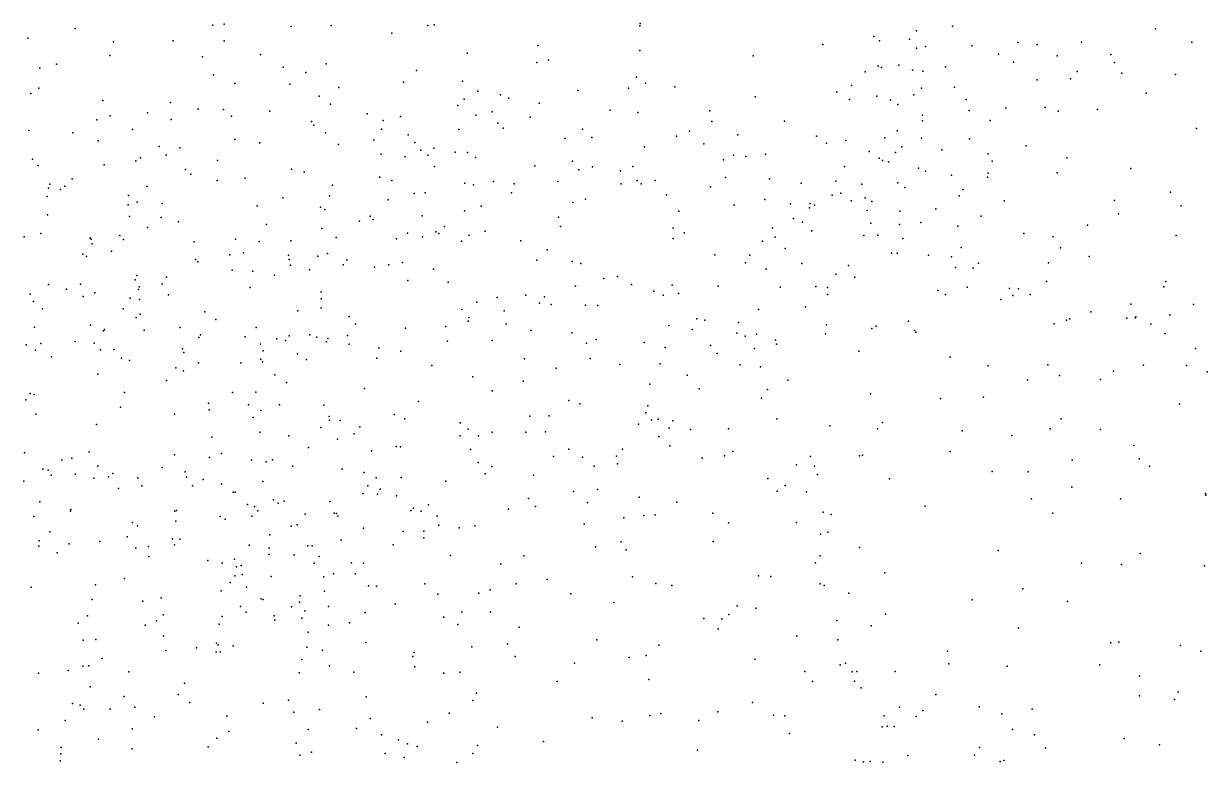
# Model space of a CAD drawing. Header units: metres. Extents: x -25 to 25, y -27.7 to 27.8.
# Drawn here: x 16.424 to 19.199, y -3.456 to -1.724 of the extents above; entities that cross this region are included whole.
import ezdxf

# ---------------------------------------------------------------- set-up
doc = ezdxf.new("R2010")
doc.units = ezdxf.units.M

msp = doc.modelspace()

# ---------------------------------------------------------------- linework, layer by layer
for p in [(16.5452, -1.7352, 10.4808), (16.8677, -1.7279, 11.0346), (16.8942, -1.7255, 10.7933), (17.0514, -1.731, 17.4884), (17.1449, -1.7284, 13.6697), (17.2873, -1.7465, -7.8237), (17.3718, -1.7283, -8.771), (17.3869, -1.7266, 14.0417), (17.869, -1.7288, 18.4889), (17.8696, -1.724, -7.8935), (18.5169, -1.7407, -1.3433), (18.6012, -1.7301, 10.8801), (19.0776, -1.7362, -2.3977), (16.4344, -1.7577, 10.3692), (16.6353, -1.7665, -16.1049), (16.775, -1.7639, 10.5094), (16.8941, -1.7639, -4.1054), (17.6297, -1.7749, 15.0697), (18.2975, -1.7727, -2.4831), (18.4174, -1.7543, -15.4874), (18.4306, -1.7642, -12.5941), (18.5006, -1.76, 9.4724), (18.7545, -1.7678, -0.1315), (18.8001, -1.7729, 11.3942), (18.9038, -1.7676, 11.6469), (19.1626, -1.7673, -12.3517), (16.6264, -1.7986, 13.0349), (16.8437, -1.8017, 11.2423), (16.9799, -1.7964, 17.106), (17.4638, -1.7929, 14.2983), (17.8686, -1.7868, -2.4311), (18.1345, -1.7991, -11.5242), (18.5173, -1.7813, 9.8069), (18.538, -1.7777, 10.5423), (18.647, -1.7763, 0.1891), (18.7089, -1.7955, 0.5158), (18.8464, -1.7997, -2.4488), (18.9726, -1.7966, -0.7132), (16.4621, -1.8286, 12.9027), (16.5016, -1.8193, 19.2115), (17.0325, -1.8261, -15.9143), (17.1337, -1.8185, -10.6611), (17.6275, -1.815, 16.1814), (17.6549, -1.8095, 18.0687), (18.4271, -1.8236, -12.9951), (18.4352, -1.8266, -10.462), (18.4753, -1.8212, -12.3259), (18.5853, -1.8249, 10.0759), (18.7441, -1.8143, -12.3158), (18.9812, -1.8154, -2.6163), (16.8696, -1.8442, 10.3943), (17.0856, -1.8385, 10.6585), (17.3453, -1.8339, 16.7626), (17.8606, -1.8496, -11.2987), (18.3968, -1.8371, -10.2224), (18.5079, -1.8331, -10.8079), (18.532, -1.8352, -11.0273), (18.7997, -1.856, -13.3682), (18.8778, -1.8536, -0.4825), (18.8939, -1.8359, 0.7958), (18.9985, -1.8401, -15.4309), (19.1238, -1.8429, 8.6816), (16.4602, -1.8756, 10.1915), (16.9195, -1.8646, -10.4415), (17.0484, -1.866, 13.6398), (17.1629, -1.8737, 10.8435), (17.3147, -1.8615, -10.8008), (17.4533, -1.8588, 16.6387), (17.4886, -1.8824, 15.8074), (17.7234, -1.881, 19.0659), (17.8417, -1.8752, 18.876), (17.8821, -1.8634, 18.6484), (17.951, -1.8721, -8.5808), (18.3302, -1.885, -12.7734), (18.3648, -1.8688, -9.4659), (18.5287, -1.8756, 9.6381), (18.6059, -1.8727, 9.1776), (16.4412, -1.8876, 9.864), (16.6097, -1.9043, 19.3124), (16.7683, -1.9086, -2.0534), (17.1173, -1.8938, 11.1095), (17.1434, -1.9124, 10.5205), (17.4573, -1.9011, -15.5152), (17.5421, -1.891, 14.6709), (17.5619, -1.8989, 17.9632), (17.6324, -1.9107, -2.3236), (18.1391, -1.8954, -11.7937), (18.36, -1.902, -9.6964), (18.4241, -1.8937, -1.74), (18.4563, -1.9025, -13.2088), (18.4735, -1.9139, -11.5177), (18.5109, -1.8907, -2.2535), (18.6331, -1.9017, -0.906), (19.0553, -1.8868, 11.8255), (16.6275, -1.9404, 9.9888), (16.7147, -1.9334, 10.1395), (16.8335, -1.9247, -9.7426), (16.8927, -1.9253, 13.4897), (16.9115, -1.9411, 10.2301), (17.0016, -1.9294, 17.2179), (17.2296, -1.9355, 11.0075), (17.4419, -1.9158, 15.6155), (17.4845, -1.9387, 16.5051), (17.5229, -1.9308, 15.2211), (17.7993, -1.9268, 18.3324), (17.8638, -1.932, -8.0358), (18.0327, -1.9283, -2.3546), (18.5312, -1.9385, -11.9818), (18.6407, -1.9279, -0.3611), (18.7268, -1.9225, -0.6734), (18.8186, -1.9205, 8.886), (18.849, -1.9294, -12.15), (18.9412, -1.9255, 11.6615), (16.596, -1.9496, -1.7947), (16.7704, -1.9484, -10.2612), (17.0988, -1.9532, 13.8281), (17.1044, -1.9619, 17.5032), (17.2674, -1.9507, 10.7004), (17.3078, -1.942, -8.78), (17.5357, -1.957, 16.1364), (17.5482, -1.9689, 15.0402), (17.6118, -1.9429, -11.0449), (18.037, -1.9531, -15.456), (18.2079, -1.953, -12.1443), (18.5308, -1.9522, 10.2379), (18.6897, -1.9509, 0.6657), (16.4364, -1.9745, -3.9263), (16.5394, -1.9803, 13.1268), (16.6796, -1.9722, 9.7049), (16.9192, -1.9955, 17.0362), (17.1317, -1.98, -9.4615), (17.2449, -1.9969, -15.7039), (17.2629, -1.9715, -9.2209), (17.3259, -1.9845, 14.2528), (17.4447, -1.972, 17.856), (17.6936, -1.9932, -7.3923), (17.7345, -1.9711, -15.4419), (17.7559, -1.9906, 11.5682), (17.9542, -1.9877, 11.4001), (17.985, -1.9759, 11.6601), (18.0987, -1.9846, 1.3592), (18.2825, -1.9878, -2.2874), (18.4425, -1.9919, 10.7355), (18.4716, -1.9751, -0.0613), (18.529, -1.9924, 0.4081), (18.6415, -1.9943, -11.7984), (19.1736, -1.97, -13.8099), (16.5992, -1.999, -9.9952), (16.7417, -2.0124, 9.868), (16.7906, -2.0149, 11.489), (16.9779, -2.0036, 11.41), (17.1623, -2.0075, 11.2754), (17.341, -2.0027, 10.9146), (17.3555, -2.0205, 16.573), (17.3856, -2.0162, 15.8644), (17.8794, -2.0125, 11.8126), (18.0188, -2.0061, -8.7533), (18.3062, -2.0043, 1.1624), (18.3511, -1.9982, 1.4724), (18.4065, -2.0238, -1.3162), (18.4828, -2.0126, -0.4885), (18.5767, -2.0195, 9.9232), (18.774, -2.0108, 11.43), (16.445, -2.0419, -4.1615), (16.6871, -2.0454, 19.4145), (16.6982, -2.0389, 9.4027), (16.7588, -2.0321, 9.577), (16.8788, -2.0446, 19.4538), (17.2626, -2.0301, -8.562), (17.3184, -2.0361, 10.5215), (17.372, -2.032, 15.4963), (17.4361, -2.0254, 15.3556), (17.4647, -2.0258, 14.6096), (17.4834, -2.0381, 19.2757), (17.7108, -2.0465, 18.2117), (18.0646, -2.043, -11.9867), (18.0881, -2.0323, 11.8081), (18.1167, -2.0351, -7.6049), (18.1629, -2.0304, -8.9231), (18.4299, -2.0394, 10.3777), (18.437, -2.0449, -9.9013), (18.4512, -2.0477, -2.0585), (18.4678, -2.0259, 10.9812), (18.6853, -2.0294, -11.5616), (18.6942, -2.0461, -10.9599), (18.8691, -2.0384, -13.6328), (16.4586, -2.0567, -0.5347), (16.6133, -2.0551, 13.2851), (16.8036, -2.0662, 13.5258), (16.8166, -2.0769, 16.7967), (17.0519, -2.0654, 16.7172), (17.0818, -2.0726, -15.8498), (17.3873, -2.0587, 11.07), (17.6226, -2.0571, 11.4659), (17.7256, -2.0669, -11.253), (17.7575, -2.0597, 11.2971), (17.8233, -2.0688, 18.7804), (17.852, -2.059, 1.3746), (18.348, -2.0587, -0.2498), (18.5219, -2.0627, 1.1563), (18.538, -2.0699, 11.1905), (18.5989, -2.0789, -10.3459), (18.685, -2.0746, -10.6837), (18.8469, -2.074, 0.9568), (19.0196, -2.064, 11.7342), (16.486, -2.1002, 0.0865), (16.5211, -2.1053, 9.1703), (16.5383, -2.0882, -0.2987), (16.7128, -2.1056, -16.0655), (16.8783, -2.092, 9.8123), (16.9436, -2.0863, 9.9881), (17.1486, -2.1027, 10.1873), (17.2592, -2.0843, 19.4009), (17.2872, -2.0916, -2.2573), (17.4586, -2.0982, 11.5213), (17.479, -2.1023, 14.867), (17.526, -2.0939, -2.2606), (17.5743, -2.0994, 11.2448), (17.6764, -2.094, 19.0766), (17.8248, -2.0994, 18.5556), (17.8625, -2.0916, 1.5931), (17.872, -2.0994, -11.6279), (17.9049, -2.0921, -8.5923), (18.0345, -2.107, 11.9627), (18.0698, -2.0846, 11.2403), (18.1727, -2.0878, 1.7466), (18.2471, -2.0984, 11.8115), (18.3278, -2.0934, -0.6439), (18.3892, -2.1004, -1.5169), (18.4731, -2.0973, 10.1469), (18.4901, -2.1083, 1.6641), (18.6835, -2.0837, 9.1908), (16.4792, -2.1293, 16.625), (16.4826, -2.1094, 13.2154), (16.5111, -2.1131, 16.4178), (16.6699, -2.1271, 16.683), (17.0318, -2.1324, 17.3535), (17.1412, -2.1279, 16.5893), (17.3398, -2.1226, 16.3904), (17.3657, -2.1206, 16.1451), (17.5679, -2.121, 11.7745), (17.7415, -2.1352, 18.3455), (17.9308, -2.1252, 11.1252), (18.3195, -2.1263, 10.4517), (18.3399, -2.1218, 10.9373), (18.3965, -2.1322, 11.2168), (18.617, -2.1274, 0.9674), (18.6256, -2.1126, -15.4607), (19.1124, -2.1191, 11.8583), (16.6695, -2.1487, 13.4645), (16.6904, -2.1423, -9.7765), (16.7494, -2.1459, 9.2156), (16.9716, -2.1512, -9.5585), (17.1205, -2.1541, 14.1858), (17.1306, -2.1597, 19.4484), (17.279, -2.1371, 17.73), (17.4578, -2.1627, 10.5803), (17.4968, -2.1519, 10.738), (17.7117, -2.1436, 11.0849), (17.9601, -2.1634, -2.2374), (18.0897, -2.1495, -7.4041), (18.1615, -2.1365, -12.5983), (18.2214, -2.1467, -13.0648), (18.2661, -2.1557, 10.5939), (18.2682, -2.1454, 11.1005), (18.2781, -2.1498, -0.0175), (18.3637, -2.1392, -13.5368), (18.4011, -2.1624, 11.7024), (18.4123, -2.1407, 0.3122), (18.4782, -2.1634, 0.7883), (18.562, -2.1582, 11.3595), (18.7226, -2.1396, 11.5013), (18.9809, -2.1389, -11.6225), (19.1371, -2.1513, -14.0313), (16.4804, -2.1725, 16.2026), (16.6723, -2.1763, 11.5723), (16.7466, -2.1788, 16.4781), (16.7871, -2.1884, 19.4691), (17.2115, -2.1871, 14.3985), (17.2366, -2.1754, 15.5174), (17.2438, -2.183, -7.6303), (17.3582, -2.1749, 11.6349), (17.6783, -2.1775, 1.3037), (18.2287, -2.1806, 0.8106), (18.2497, -2.1896, -1.0417), (18.5269, -2.1904, 9.8998), (18.669, -2.1756, 9.4086), (18.9907, -2.1703, 8.9013), (16.4647, -2.216, 15.6708), (16.7144, -2.2021, 13.6137), (16.9935, -2.1949, 14.069), (17.1235, -2.2047, 15.7896), (17.3239, -2.2152, 15.3468), (17.3903, -2.2123, 17.8806), (17.3975, -2.2164, 14.7551), (17.411, -2.1995, 10.4073), (17.5059, -2.2102, 18.0016), (17.6827, -2.2, 1.5292), (17.9469, -2.2032, 12.1231), (17.9729, -2.2142, -15.3445), (18.1796, -2.2027, -0.2337), (18.2719, -2.2097, 12.1552), (18.4104, -2.1918, -1.8515), (18.4776, -2.1951, -9.6898), (18.614, -2.1991, 9.6652), (18.7685, -2.2161, -10.3889), (18.9176, -2.1963, 11.6572), (16.426, -2.2238, -1.0709), (16.5802, -2.2265, -0.642), (16.5828, -2.2293, 16.8122), (16.5854, -2.2405, -1.354), (16.6502, -2.2204, 16.2853), (16.6583, -2.2304, 9.0235), (16.824, -2.2357, 13.8838), (16.9207, -2.2297, 16.3933), (16.9768, -2.2349, -2.0563), (17.0504, -2.233, 9.7526), (17.1566, -2.2257, 16.1753), (17.2982, -2.2287, 14.5651), (17.3591, -2.224, -15.4591), (17.4504, -2.2344, 19.2729), (17.4685, -2.2199, -10.8845), (17.5896, -2.2335, 19.1524), (17.9465, -2.228, 10.9412), (18.1565, -2.2341, 1.9229), (18.1859, -2.2246, -15.3699), (18.3935, -2.2206, 10.0682), (18.4263, -2.2202, -13.7566), (18.4854, -2.2274, -9.4722), (18.837, -2.2239, -10.6405), (19.1253, -2.2205, 1.1667), (16.5635, -2.2648, 0.2209), (16.572, -2.2696, 13.5211), (16.6307, -2.2578, 15.8484), (16.9077, -2.266, 15.828), (16.9394, -2.2617, 16.1847), (17.0453, -2.2671, 9.4492), (17.1142, -2.2692, -8.2697), (17.1365, -2.2626, 17.616), (17.6511, -2.2541, 18.2274), (18.0442, -2.2661, 10.7801), (18.1262, -2.2671, -0.5875), (18.2089, -2.2515, 10.3275), (18.4583, -2.2623, 12.2721), (18.4719, -2.2623, 11.9649), (18.5451, -2.2665, 11.6486), (18.5991, -2.2706, 12.3782), (18.6221, -2.2487, -13.8531), (18.8542, -2.2496, -11.015), (18.9218, -2.2702, 1.2803), (16.8269, -2.2772, -10.2276), (16.8326, -2.2821, 11.6294), (16.9132, -2.302, 17.1649), (17.0467, -2.2769, 15.603), (17.0501, -2.2905, 14.3721), (17.0947, -2.3009, -15.7265), (17.173, -2.2897, -7.8076), (17.1816, -2.2781, -8.8127), (17.2467, -2.2953, 17.7607), (17.2807, -2.2894, -10.7263), (17.312, -2.284, 19.3806), (17.3854, -2.2996, 15.0342), (17.6276, -2.2783, 12.0623), (17.7101, -2.2818, -11.2708), (17.73, -2.2865, -7.3593), (18.1163, -2.2851, 10.491), (18.1651, -2.2995, 12.3366), (18.2482, -2.286, 0.1859), (18.3574, -2.2914, 12.4848), (18.6083, -2.2961, 12.1388), (18.65, -2.2974, 12.5971), (18.6621, -2.2858, 9.5472), (18.8265, -2.2847, 9.1907), (16.6858, -2.3246, 8.8869), (16.6901, -2.3145, 15.6149), (16.7596, -2.3188, -9.649), (16.9615, -2.3047, 9.1878), (17.012, -2.3141, 17.3836), (17.3249, -2.3264, 10.0919), (17.784, -2.3214, 10.7555), (17.8161, -2.3169, 12.2094), (18.3279, -2.3117, 0.5202), (18.3727, -2.3181, 12.6974), (18.8214, -2.3283, 11.6218), (19.1013, -2.3286, -14.142), (16.483, -2.3354, 8.7729), (16.5248, -2.3466, 15.4324), (16.5579, -2.3352, 11.6028), (16.5909, -2.3552, -0.9229), (16.6933, -2.3473, -9.9615), (16.6948, -2.3408, 13.8771), (16.7488, -2.3341, -0.2605), (16.9554, -2.343, -1.7779), (17.1215, -2.3531, 14.5369), (17.4194, -2.3305, -7.4002), (17.7182, -2.3395, 18.6569), (17.8488, -2.3353, 1.9519), (17.9013, -2.3511, -8.0119), (17.9447, -2.3371, -12.0772), (17.9596, -2.3567, -2.1022), (18.0521, -2.3397, -12.3253), (18.1974, -2.3418, 12.5732), (18.2809, -2.3402, 10.0243), (18.3083, -2.3425, -2.0273), (18.5674, -2.35, 12.8569), (18.6361, -2.3419, 11.8098), (18.7348, -2.3449, 9.3781), (18.7561, -2.3457, 12.757), (19.0968, -2.3414, 11.8699), (16.4398, -2.3581, 13.4947), (16.4477, -2.3753, 19.4121), (16.564, -2.3634, 8.5451), (16.6738, -2.3674, 8.4244), (16.6958, -2.3708, 8.642), (16.7642, -2.36, 14.1944), (17.1216, -2.3693, 15.4027), (17.4863, -2.3774, 18.0894), (17.5343, -2.3663, 1.3319), (17.6013, -2.3604, -11.0825), (17.6333, -2.3791, 1.9222), (17.6453, -2.3642, 18.9776), (17.6606, -2.3822, 12.1942), (17.7415, -2.3843, 0.8619), (17.7702, -2.3845, -15.2026), (17.9236, -2.3605, 12.3391), (18.3084, -2.3593, -1.5911), (18.585, -2.3587, 9.6902), (18.7144, -2.371, 1.7755), (18.7431, -2.3611, -15.3311), (18.7836, -2.3588, 12.0229), (19.0197, -2.3816, -10.5538), (19.1666, -2.3825, 1.3084), (16.4684, -2.3925, 8.3437), (16.6573, -2.393, 16.966), (16.6879, -2.4127, 11.6818), (16.6972, -2.4052, -1.2261), (16.8494, -2.3999, 14.3754), (17.0669, -2.3975, -8.559), (17.1219, -2.3901, 9.379), (17.1872, -2.4108, -15.5377), (17.4512, -2.3944, 12.0334), (17.4679, -2.4132, 1.7913), (17.5509, -2.397, 10.2123), (18.1465, -2.394, -13.7728), (18.2571, -2.3882, 12.7858), (18.9254, -2.3994, 12.1054), (19.031, -2.4114, -11.186), (19.1112, -2.4069, 12.0468), (16.4501, -2.4359, 16.9021), (16.581, -2.4309, 8.1843), (16.791, -2.4367, 8.2472), (16.8748, -2.4174, 8.4945), (16.9694, -2.4362, 9.0249), (17.2023, -2.4287, 9.6083), (17.3197, -2.4382, 11.9401), (17.4136, -2.4341, 19.2458), (17.4663, -2.4216, 10.0632), (17.5553, -2.4284, 1.1079), (17.9369, -2.432, 10.3201), (17.9909, -2.441, 2.0876), (18.0021, -2.4161, -7.5029), (18.021, -2.419, -0.1902), (18.0996, -2.4245, -1.213), (18.3064, -2.4301, 9.8437), (18.4123, -2.4387, 2.0308), (18.4228, -2.4336, -9.074), (18.4986, -2.4217, -15.2865), (18.8395, -2.4276, 12.9023), (18.8687, -2.4195, -10.1396), (18.8766, -2.4158, 11.8014), (19.01, -2.4147, 12.651), (19.0298, -2.4136, -10.7695), (19.0661, -2.4283, 12.4847), (16.6118, -2.4443, 19.4669), (16.6143, -2.4413, 14.3034), (16.7071, -2.4428, 15.4032), (16.8352, -2.4599, -1.3886), (16.8389, -2.454, 17.1987), (16.944, -2.4584, 14.5785), (17.0175, -2.463, 19.4835), (17.0382, -2.4671, -8.2049), (17.0469, -2.4561, 17.5716), (17.0955, -2.4536, 14.6809), (17.1116, -2.4592, 9.2163), (17.1377, -2.4621, 17.7159), (17.1837, -2.4555, 15.1535), (17.418, -2.4685, 2.0852), (17.5224, -2.4666, 12.1727), (17.6134, -2.4434, 18.3899), (17.7091, -2.449, 2.1125), (17.7665, -2.4648, 10.2027), (18.0957, -2.4494, -12.5877), (18.1155, -2.4567, -8.74), (18.1422, -2.4524, -15.1984), (18.1868, -2.4664, 0.3631), (18.3041, -2.4516, -1.8038), (18.5125, -2.4432, 12.9868), (18.5156, -2.4473, -14.0522), (19.1001, -2.4505, 8.9439), (16.4305, -2.4773, 14.8847), (16.4521, -2.4896, 13.769), (16.4651, -2.4737, 11.6155), (16.5451, -2.4691, 15.2483), (16.59, -2.4734, 14.4879), (16.6042, -2.4887, 14.6489), (16.6355, -2.488, 0.317), (16.7966, -2.4864, -0.5683), (16.7999, -2.4951, -10.1123), (16.9798, -2.4752, 15.3418), (16.9857, -2.491, -10.4721), (17.1343, -2.4699, 11.8206), (17.1875, -2.4756, 14.9579), (17.2573, -2.4842, -15.3059), (17.3085, -2.492, -2.1828), (17.7439, -2.4734, 12.3685), (17.8789, -2.4713, 12.479), (17.9277, -2.483, 10.0976), (18.0344, -2.4788, -7.8838), (18.1375, -2.4855, 12.8276), (18.1889, -2.4758, -14.0112), (18.3821, -2.4923, 9.7181), (19.1707, -2.4859, 12.2559), (16.4896, -2.5051, 14.0295), (16.654, -2.5082, -15.8802), (16.6726, -2.5142, 17.0738), (16.834, -2.5196, 11.7645), (16.9335, -2.5195, 17.4076), (16.9806, -2.5106, 8.8024), (16.9841, -2.5173, -9.2223), (17.066, -2.4983, -1.9725), (17.0872, -2.5118, -7.7499), (17.252, -2.5086, 17.8852), (17.5984, -2.5099, 9.9473), (17.7525, -2.5093, 10.0197), (17.8215, -2.5235, -11.935), (17.9165, -2.5216, 9.923), (18.0499, -2.4977, 0.0243), (18.1036, -2.5237, 9.8217), (18.5957, -2.5063, -9.4836), (18.8245, -2.5237, 9.2965), (16.598, -2.5459, 14.8354), (16.7813, -2.531, -0.7773), (16.7989, -2.5379, 19.4884), (17.0128, -2.5478, 14.8247), (17.3808, -2.5255, -10.9164), (17.477, -2.552, 9.756), (17.6725, -2.532, -2.0767), (17.9795, -2.5479, -8.3828), (18.1517, -2.5286, -12.9039), (18.685, -2.5264, 9.4641), (18.8521, -2.5492, -9.9722), (18.9791, -2.5391, -15.1219), (19.049, -2.5247, -14.2686), (19.1496, -2.5254, -11.0142), (19.1987, -2.5404, 12.7314), (16.7596, -2.5608, 15.1975), (17.0408, -2.5652, 15.0772), (17.2231, -2.5794, 9.3296), (17.5955, -2.5625, 18.5554), (17.8924, -2.5696, 12.6548), (18.2155, -2.5603, 9.667), (18.7772, -2.5594, 1.8487), (18.9487, -2.5582, 1.6554), (16.4293, -2.606, 7.9797), (16.4397, -2.5912, -15.842), (16.4494, -2.5937, 17.0288), (16.6611, -2.5887, 15.0075), (16.9143, -2.5889, -15.6453), (16.9688, -2.5878, 8.1273), (17.5226, -2.5846, -7.3072), (18.0077, -2.5801, -8.1459), (18.1541, -2.6022, -13.4452), (18.1677, -2.5819, -1.6179), (18.4095, -2.5922, 9.5807), (18.5731, -2.6028, -15.1259), (18.6739, -2.6001, 13.1437), (16.6511, -2.623, 7.9243), (16.8576, -2.614, -0.243), (16.8591, -2.6297, -9.3776), (16.9513, -2.6179, 19.4538), (16.9805, -2.6308, -8.4382), (17.024, -2.6175, -1.5767), (17.1281, -2.6182, 8.344), (17.3499, -2.6099, 19.2403), (17.7024, -2.6078, 0.7733), (17.7281, -2.6151, -11.7651), (17.8873, -2.6199, 0.627), (19.1334, -2.6163, -10.1719), (16.4531, -2.6399, 14.1127), (16.778, -2.6394, -9.7151), (16.9627, -2.6478, 11.868), (17.1404, -2.6452, 8.9346), (17.1414, -2.6534, -10.78), (17.166, -2.6546, -7.4356), (17.293, -2.6405, 2.3263), (17.3175, -2.651, 9.4502), (17.4477, -2.6599, 19.0877), (17.6105, -2.644, 12.4495), (17.656, -2.6435, -11.4027), (17.8658, -2.663, -7.4713), (17.8827, -2.6363, -12.1945), (17.8963, -2.6527, -0.9434), (17.9119, -2.6516, -0.6829), (17.9463, -2.6552, -0.0882), (18.1897, -2.6508, -7.8187), (18.4377, -2.6596, 2.1003), (18.856, -2.6507, -14.3234), (16.5951, -2.6641, 11.7493), (16.9781, -2.6816, -15.4415), (17.0459, -2.6906, -7.6061), (17.1209, -2.6709, 8.1842), (17.1988, -2.6856, 8.6495), (17.2122, -2.6691, 9.1859), (17.4479, -2.6906, -2.0893), (17.466, -2.6746, 12.3357), (17.4903, -2.6908, 18.4927), (17.5224, -2.6821, 18.6564), (17.6018, -2.6822, 2.4624), (17.6479, -2.6814, 9.5418), (17.9375, -2.6727, 9.5507), (17.9872, -2.6753, -1.5376), (18.0767, -2.6738, 2.2689), (18.3142, -2.6668, -15.0021), (18.4254, -2.6744, 13.1881), (18.6244, -2.6784, -14.3135), (18.7409, -2.6896, -14.9961), (18.8307, -2.674, 9.2388), (18.9484, -2.676, -14.9347), (16.8656, -2.6939, -1.1133), (17.0923, -2.7176, 17.8296), (17.1597, -2.6986, 12.019), (17.2976, -2.7155, 1.2829), (17.3074, -2.7165, -10.9759), (17.9135, -2.6917, -0.4649), (17.9387, -2.7137, 0.1706), (19.0265, -2.7129, -14.6341), (16.4264, -2.7304, 14.2359), (16.5376, -2.7428, 14.0352), (16.5781, -2.7283, 17.2199), (16.7777, -2.7347, 0.2933), (16.8603, -2.7413, 17.4909), (16.888, -2.732, -0.8062), (17.2401, -2.7253, 8.3863), (17.4716, -2.7222, 18.9456), (17.6664, -2.7387, -7.3332), (17.7019, -2.7218, -1.3722), (17.7342, -2.7402, -1.1525), (17.8136, -2.7381, 9.4543), (17.8279, -2.7218, -1.7251), (18.0146, -2.743, -12.4619), (18.0671, -2.7375, 13.0244), (18.0869, -2.7272, 9.4632), (18.2689, -2.7387, -14.1438), (18.3831, -2.7372, 9.4318), (18.3905, -2.736, -8.8385), (18.5957, -2.7273, 13.2492), (19.0388, -2.7443, 13.1777), (16.4692, -2.7686, 12.9463), (16.482, -2.7708, 0.5829), (16.5141, -2.7477, 7.8479), (16.5982, -2.7618, 12.8603), (16.7492, -2.7648, 7.8465), (16.9581, -2.7475, 1.9993), (16.9926, -2.7518, -10.6548), (17.0073, -2.7465, -8.2588), (17.0551, -2.7614, 8.0226), (17.1706, -2.7687, -1.4833), (17.4896, -2.7529, 0.9426), (17.5217, -2.7623, -1.5852), (17.7614, -2.7615, 12.7377), (17.8159, -2.7559, -15.0177), (18.2355, -2.7588, -13.2353), (18.2781, -2.7617, -8.5905), (18.8818, -2.7476, 1.8313), (19.0635, -2.7615, 1.68), (16.4245, -2.7965, -4.4434), (16.4888, -2.7827, 12.6335), (16.5451, -2.7802, 13.8018), (16.589, -2.7896, -15.5392), (16.623, -2.787, 14.2748), (16.6334, -2.7787, 19.3764), (16.6921, -2.7886, 12.577), (16.8032, -2.7749, 12.7713), (16.8062, -2.7872, 11.9058), (16.8448, -2.7925, -10.1132), (16.9847, -2.7976, 11.9753), (17.2228, -2.7767, 12.1511), (17.2509, -2.7889, 19.2102), (17.3093, -2.7882, 18.2672), (17.4136, -2.7964, 12.4358), (17.5062, -2.7798, 9.4126), (17.6192, -2.7825, -1.7823), (18.1689, -2.7907, -13.7122), (18.2852, -2.7809, -8.0206), (18.4535, -2.7911, -14.7151), (18.6947, -2.7744, -14.5357), (18.779, -2.775, -14.774), (16.6464, -2.8139, 17.3302), (16.7015, -2.8074, 14.0503), (16.8198, -2.8078, 12.9786), (16.8883, -2.8029, 0.0704), (16.9154, -2.8229, 17.6231), (16.9203, -2.8224, 1.6888), (17.2191, -2.8256, 2.5122), (17.2311, -2.8081, 8.9179), (17.2535, -2.827, 8.2697), (17.2604, -2.8154, 9.1352), (17.7129, -2.821, -11.8885), (17.7691, -2.8163, 0.5054), (18.1905, -2.8201, -13.9658), (18.209, -2.8073, -13.5022), (18.259, -2.8218, 9.3649), (18.8815, -2.8109, 13.2582), (19.1948, -2.8257, 13.3038), (19.1954, -2.8295, 8.8263), (16.4626, -2.8452, 13.53), (16.9489, -2.8518, -9.4643), (16.9656, -2.8563, -0.2016), (17.0097, -2.8402, -8.0579), (17.0207, -2.8481, 12.5266), (17.0353, -2.8435, 12.8266), (17.1423, -2.8441, -1.1886), (17.298, -2.8314, -7.2716), (17.3731, -2.8522, -1.7716), (17.6079, -2.8377, 12.6711), (17.624, -2.8562, 2.6384), (17.7461, -2.8471, 9.3402), (17.8673, -2.8343, -0.2607), (17.9555, -2.8464, 12.9966), (18.5375, -2.8558, 2.0919), (18.7867, -2.838, -9.7024), (18.9955, -2.8383, -9.9309), (16.4487, -2.8796, -15.2502), (16.5339, -2.8668, 11.8724), (16.5351, -2.863, 12.3964), (16.7785, -2.8668, 14.203), (16.7823, -2.8654, 12.3853), (16.8851, -2.8798, 13.1345), (16.9595, -2.8791, 2.3625), (16.973, -2.8662, -0.6113), (17.084, -2.874, -15.1001), (17.1521, -2.8715, 12.4487), (17.1578, -2.8728, -10.9718), (17.1606, -2.8791, 12.2857), (17.3318, -2.8654, 18.9649), (17.3382, -2.8599, 18.5144), (17.3565, -2.8669, 18.7709), (17.3936, -2.8792, -11.1736), (17.5609, -2.8624, -15.1605), (17.8313, -2.883, 2.609), (17.8783, -2.8772, -7.4645), (17.9047, -2.8754, 9.3151), (18.0396, -2.8718, -14.9652), (18.2982, -2.8692, -8.3827), (18.3168, -2.8751, -14.5194), (18.8363, -2.872, 9.1604), (16.6797, -2.8941, 13.5705), (16.6914, -2.9017, 13.4067), (16.7809, -2.8906, 13.8112), (16.897, -2.8856, 7.8347), (17.0514, -2.9025, 17.9332), (17.0658, -2.899, -0.9498), (17.2209, -2.9068, 19.1006), (17.3976, -2.8996, 0.8138), (17.4451, -2.9059, 12.5961), (17.4821, -2.9015, -0.8671), (17.7383, -2.8976, -0.8005), (18.0761, -2.8945, 9.3029), (18.2357, -2.8934, -14.7765), (16.4611, -2.9369, 17.3184), (16.4855, -2.9155, 19.2751), (16.603, -2.9385, -4.7382), (16.6671, -2.9276, -15.1552), (16.7731, -2.9318, 14.4111), (16.7903, -2.9326, 1.865), (17.0015, -2.9229, 1.4078), (17.1684, -2.9354, 12.9128), (17.3137, -2.9145, 8.833), (17.3624, -2.93, 8.3934), (17.3627, -2.9143, 8.6202), (17.8246, -2.9393, -0.5144), (18.0407, -2.9382, 2.5377), (18.2917, -2.9207, 2.2725), (18.3094, -2.9162, -7.7272), (16.4604, -2.9494, 12.0151), (16.5027, -2.9652, 14.661), (16.5315, -2.9435, 12.2173), (16.6871, -2.954, 7.747), (16.7171, -2.9496, 17.5062), (16.7782, -2.9463, 12.2265), (16.953, -2.9469, 12.0439), (16.9995, -2.9542, 12.2227), (17.0903, -2.9481, 19.1769), (17.1005, -2.9486, 7.9393), (17.2904, -2.946, 9.0577), (17.765, -2.9508, 0.008), (17.8363, -2.9577, 12.9598), (18.3834, -2.952, -8.6712), (18.7087, -2.9593, 13.3088), (19.041, -2.9662, 13.34), (16.7179, -2.9733, 12.0493), (16.8565, -2.9832, 17.6839), (16.8898, -2.9893, 0.4307), (16.9187, -2.9798, 14.148), (16.9339, -2.9946, 13.9268), (17, -2.9691, 13.1981), (17.0585, -2.9693, -8.3381), (17.1055, -2.9888, -8.5621), (17.1169, -2.9731, 18.22), (17.1927, -2.9883, 18.5076), (17.221, -2.9889, 18.7326), (17.4246, -2.9714, 12.7582), (17.5427, -2.9911, -11.386), (17.5971, -2.9717, 0.1403), (18.2804, -2.9885, -12.9548), (18.2914, -2.9715, -14.0892), (18.9035, -2.9893, 1.8951), (18.9976, -2.9925, 8.9794), (19.1921, -2.9956, 8.8082), (16.9192, -3.0188, 19.1544), (16.9235, -2.9975, 13.3561), (16.9369, -3.0156, 13.7709), (17.0047, -3.0201, -7.5049), (17.1277, -3.0213, -9.0667), (17.1505, -3.0138, 13.0569), (17.2013, -3.0137, 0.9728), (17.8511, -3.0212, -12.1355), (18.147, -3.019, -7.6063), (18.1759, -3.02, 13.2165), (18.4428, -3.0121, -8.9235), (16.442, -3.045, 14.9355), (16.5929, -3.0396, -14.9775), (16.6612, -3.025, 14.6651), (16.9085, -3.0343, -10.1708), (16.9464, -3.0454, 17.9101), (17.2324, -3.0422, 0.1045), (17.2515, -3.043, 8.0593), (17.3646, -3.0374, 8.2766), (17.5784, -3.0373, 9.1742), (17.6511, -3.0276, 12.861), (17.9062, -3.037, 9.1897), (17.9435, -3.0415, -15.2411), (18.2913, -3.0372, -13.746), (18.3004, -3.0411, -13.4639), (18.7666, -3.049, -9.6476), (16.5848, -3.074, 19.1276), (16.704, -3.0785, 17.6096), (16.7468, -3.0702, -4.8749), (16.8872, -3.0539, -10.7151), (16.9813, -3.0727, 18.0888), (16.9862, -3.0746, 13.5794), (17.0724, -3.0659, 0.6585), (17.1299, -3.0547, -0.4068), (17.3955, -3.0614, 8.8069), (17.4909, -3.0593, 2.834), (17.5178, -3.0518, -0.6025), (17.7072, -3.0607, -7.2222), (18.3581, -3.0596, 9.2204), (18.6478, -3.0748, 9.1655), (18.871, -3.0793, 9.0645), (16.9328, -3.0903, 14.4284), (16.9456, -3.1036, 2.6513), (17.0522, -3.0916, 18.5418), (17.0707, -3.0808, 18.9047), (17.0831, -3.1005, -15.1962), (17.1393, -3.0907, 13.2233), (17.2252, -3.1048, -7.265), (17.2953, -3.085, -0.2408), (17.4512, -3.1036, 9.0703), (17.5188, -3.1033, -0.2403), (17.8078, -3.0814, 2.9326), (18.0968, -3.0893, 3.0163), (18.1405, -3.0949, 2.738), (16.5524, -3.1299, 17.5426), (16.5738, -3.1129, -4.5356), (16.7093, -3.1344, 0.8638), (16.736, -3.1244, 2.5055), (16.7518, -3.1103, 19.007), (16.8823, -3.1322, 18.8902), (16.8895, -3.1141, -15.0451), (17.0115, -3.1128, 18.7256), (17.0132, -3.1231, 1.0431), (17.0763, -3.1181, 13.4081), (17.1393, -3.1346, -9.6347), (17.1884, -3.1286, 2.8013), (17.4094, -3.116, 12.8929), (17.4424, -3.1328, 8.4416), (18.0186, -3.119, 13.1295), (18.0606, -3.1195, -12.4444), (18.0775, -3.1094, 3.2475), (18.3305, -3.1235, -13.9381), (18.4442, -3.1084, -7.9283), (16.7519, -3.1598, 17.7554), (17.0911, -3.151, 13.9614), (17.5855, -3.1394, 3.0397), (18.0523, -3.1429, -7.4515), (18.2367, -3.1605, 3.3747), (18.4111, -3.1364, 2.2677), (18.7562, -3.1415, 13.3593), (16.5639, -3.1697, 2.1642), (16.5937, -3.168, 1.5567), (16.8295, -3.1878, -5.0494), (16.8765, -3.177, 7.6616), (16.8807, -3.1802, 14.6069), (16.9154, -3.1831, 18.3448), (17.0884, -3.186, -9.8563), (17.2266, -3.175, -8.8052), (17.475, -3.1852, -15.5131), (17.5585, -3.1785, 12.8857), (17.7679, -3.1687, 3.3126), (17.9129, -3.1815, -7.2927), (18.333, -3.169, 13.2882), (18.9723, -3.1759, 8.999), (18.9916, -3.1743, 13.4311), (19.1356, -3.1821, 13.5053), (16.6082, -3.2123, 1.2329), (16.7574, -3.1942, 18.7963), (16.8753, -3.1976, 18.5655), (16.8854, -3.1968, -10.3341), (17.0765, -3.2149, 7.7352), (17.1249, -3.1928, -10.9891), (17.3365, -3.2082, 8.04), (17.3396, -3.1982, 2.95), (17.5763, -3.2078, 9.0792), (17.8433, -3.2103, -15.4317), (17.8835, -3.2055, 13.0529), (18.1382, -3.2141, 13.2171), (18.5894, -3.1957, 13.3414), (19.1836, -3.1957, 1.8336), (16.5287, -3.2404, -14.8781), (16.5632, -3.2304, 17.6756), (16.5773, -3.23, 15.2615), (16.6713, -3.2438, 14.983), (17.1413, -3.2298, 13.6893), (17.1985, -3.2448, 13.3447), (17.3416, -3.2323, 13.0676), (17.4464, -3.2446, 8.8765), (17.7158, -3.2235, 12.9635), (18.2551, -3.2429, 9.1401), (18.3381, -3.2273, 2.6171), (18.351, -3.2236, -13.2515), (18.3664, -3.2441, -14.7683), (18.3774, -3.2434, -8.5984), (18.4673, -3.2433, -7.5386), (18.5932, -3.2255, -9.2233), (18.7293, -3.2308, 2.0542), (18.9464, -3.2275, -9.8937), (16.4592, -3.2468, 18.9572), (16.8016, -3.2708, 7.5538), (17.0701, -3.2466, 14.3165), (17.4094, -3.2472, 8.1712), (17.6746, -3.2669, -11.5718), (17.8899, -3.2621, -12.1023), (18.2735, -3.2665, -12.7208), (18.3718, -3.2656, -8.1901), (19.0399, -3.2539, -7.0166), (16.5803, -3.2787, 7.5256), (16.7866, -3.2969, 14.8264), (17.4856, -3.2941, 3.2446), (18.3874, -3.2813, -14.0894), (18.5625, -3.2973, 3.1826), (19.0394, -3.2998, 1.9472), (19.13, -3.2919, -10.065), (16.5387, -3.3184, 15.651), (16.5567, -3.3224, -4.4119), (16.6598, -3.302, 18.6545), (16.6854, -3.3264, 18.4666), (16.8139, -3.3157, -15.026), (16.9855, -3.3171, -10.8375), (17.0449, -3.3101, -7.6181), (17.2273, -3.3028, 7.7396), (17.477, -3.3113, 8.5309), (18.1328, -3.3161, -7.3329), (18.4772, -3.3265, 9.1161), (18.6638, -3.3258, -7.2912), (19.1218, -3.3088, 8.909), (16.5654, -3.3314, -5.163), (16.6271, -3.3314, 17.909), (16.7314, -3.3495, 15.0913), (16.9007, -3.348, -4.7103), (17.0579, -3.3381, 14.4613), (17.1179, -3.3323, -5.08), (17.2368, -3.353, 13.5519), (17.4216, -3.3406, 8.0286), (17.7571, -3.3514, 9.0609), (17.8919, -3.3459, 3.6426), (17.9182, -3.3415, -7.0399), (18.0518, -3.3375, 13.1609), (18.1818, -3.3458, -12.5143), (18.2081, -3.3474, -15.1478), (18.4414, -3.3469, -14.2991), (18.5166, -3.349, 2.7599), (18.5319, -3.3349, -9.0397), (18.7167, -3.342, 9.0819), (18.7884, -3.3318, -6.8808), (16.4582, -3.3797, 2.4791), (16.5215, -3.3578, 18.7168), (16.6789, -3.3778, 15.3709), (16.9052, -3.3836, 14.7642), (17.0915, -3.3793, -4.8068), (17.2049, -3.3771, 14.121), (17.371, -3.3616, 7.8511), (17.5347, -3.3734, 12.949), (17.8276, -3.3599, 13.0436), (18.0073, -3.3577, -12.2522), (18.4369, -3.373, 3.5435), (18.4485, -3.3712, -7.3228), (18.4647, -3.3723, 2.5093), (18.7421, -3.3791, -6.6239), (16.5996, -3.4016, 18.3077), (16.8772, -3.3998, 2.8869), (17.0631, -3.4111, 7.4882), (17.2631, -3.3917, -11.0145), (17.3033, -3.4036, -9.1279), (17.6429, -3.4069, -11.3706), (18.2196, -3.3884, 13.2451), (18.794, -3.3915, 13.4159), (19.0036, -3.4, 8.9935), (16.5119, -3.4364, 15.8389), (16.5127, -3.4212, 17.9968), (16.6786, -3.4242, 2.7849), (16.857, -3.4196, 7.4328), (17.0714, -3.4389, -7.4129), (17.099, -3.4323, -7.7959), (17.2719, -3.4354, -9.6076), (17.3243, -3.413, -8.849), (17.3465, -3.419, -15.5721), (17.4775, -3.4355, 8.2397), (17.4885, -3.4166, 8.9626), (18.0041, -3.4272, 9.0856), (18.4966, -3.4398, -7.0077), (18.6534, -3.4389, -6.0361), (18.6646, -3.4212, -6.4221), (18.8196, -3.4221, 2.0813), (19.0869, -3.4153, -6.5848), (16.5103, -3.4524, -4.2204), (17.3163, -3.445, -8.6381), (17.44, -3.4561, 7.619), (18.3732, -3.4508, -8.4667), (18.3928, -3.4552, -6.5812), (18.4083, -3.4543, -6.2265), (18.4381, -3.4557, -6.7873), (18.7128, -3.4538, -5.7731), (18.7215, -3.4517, -7.4666)]:
    msp.add_point(p)

doc.saveas('drawing.dxf')
